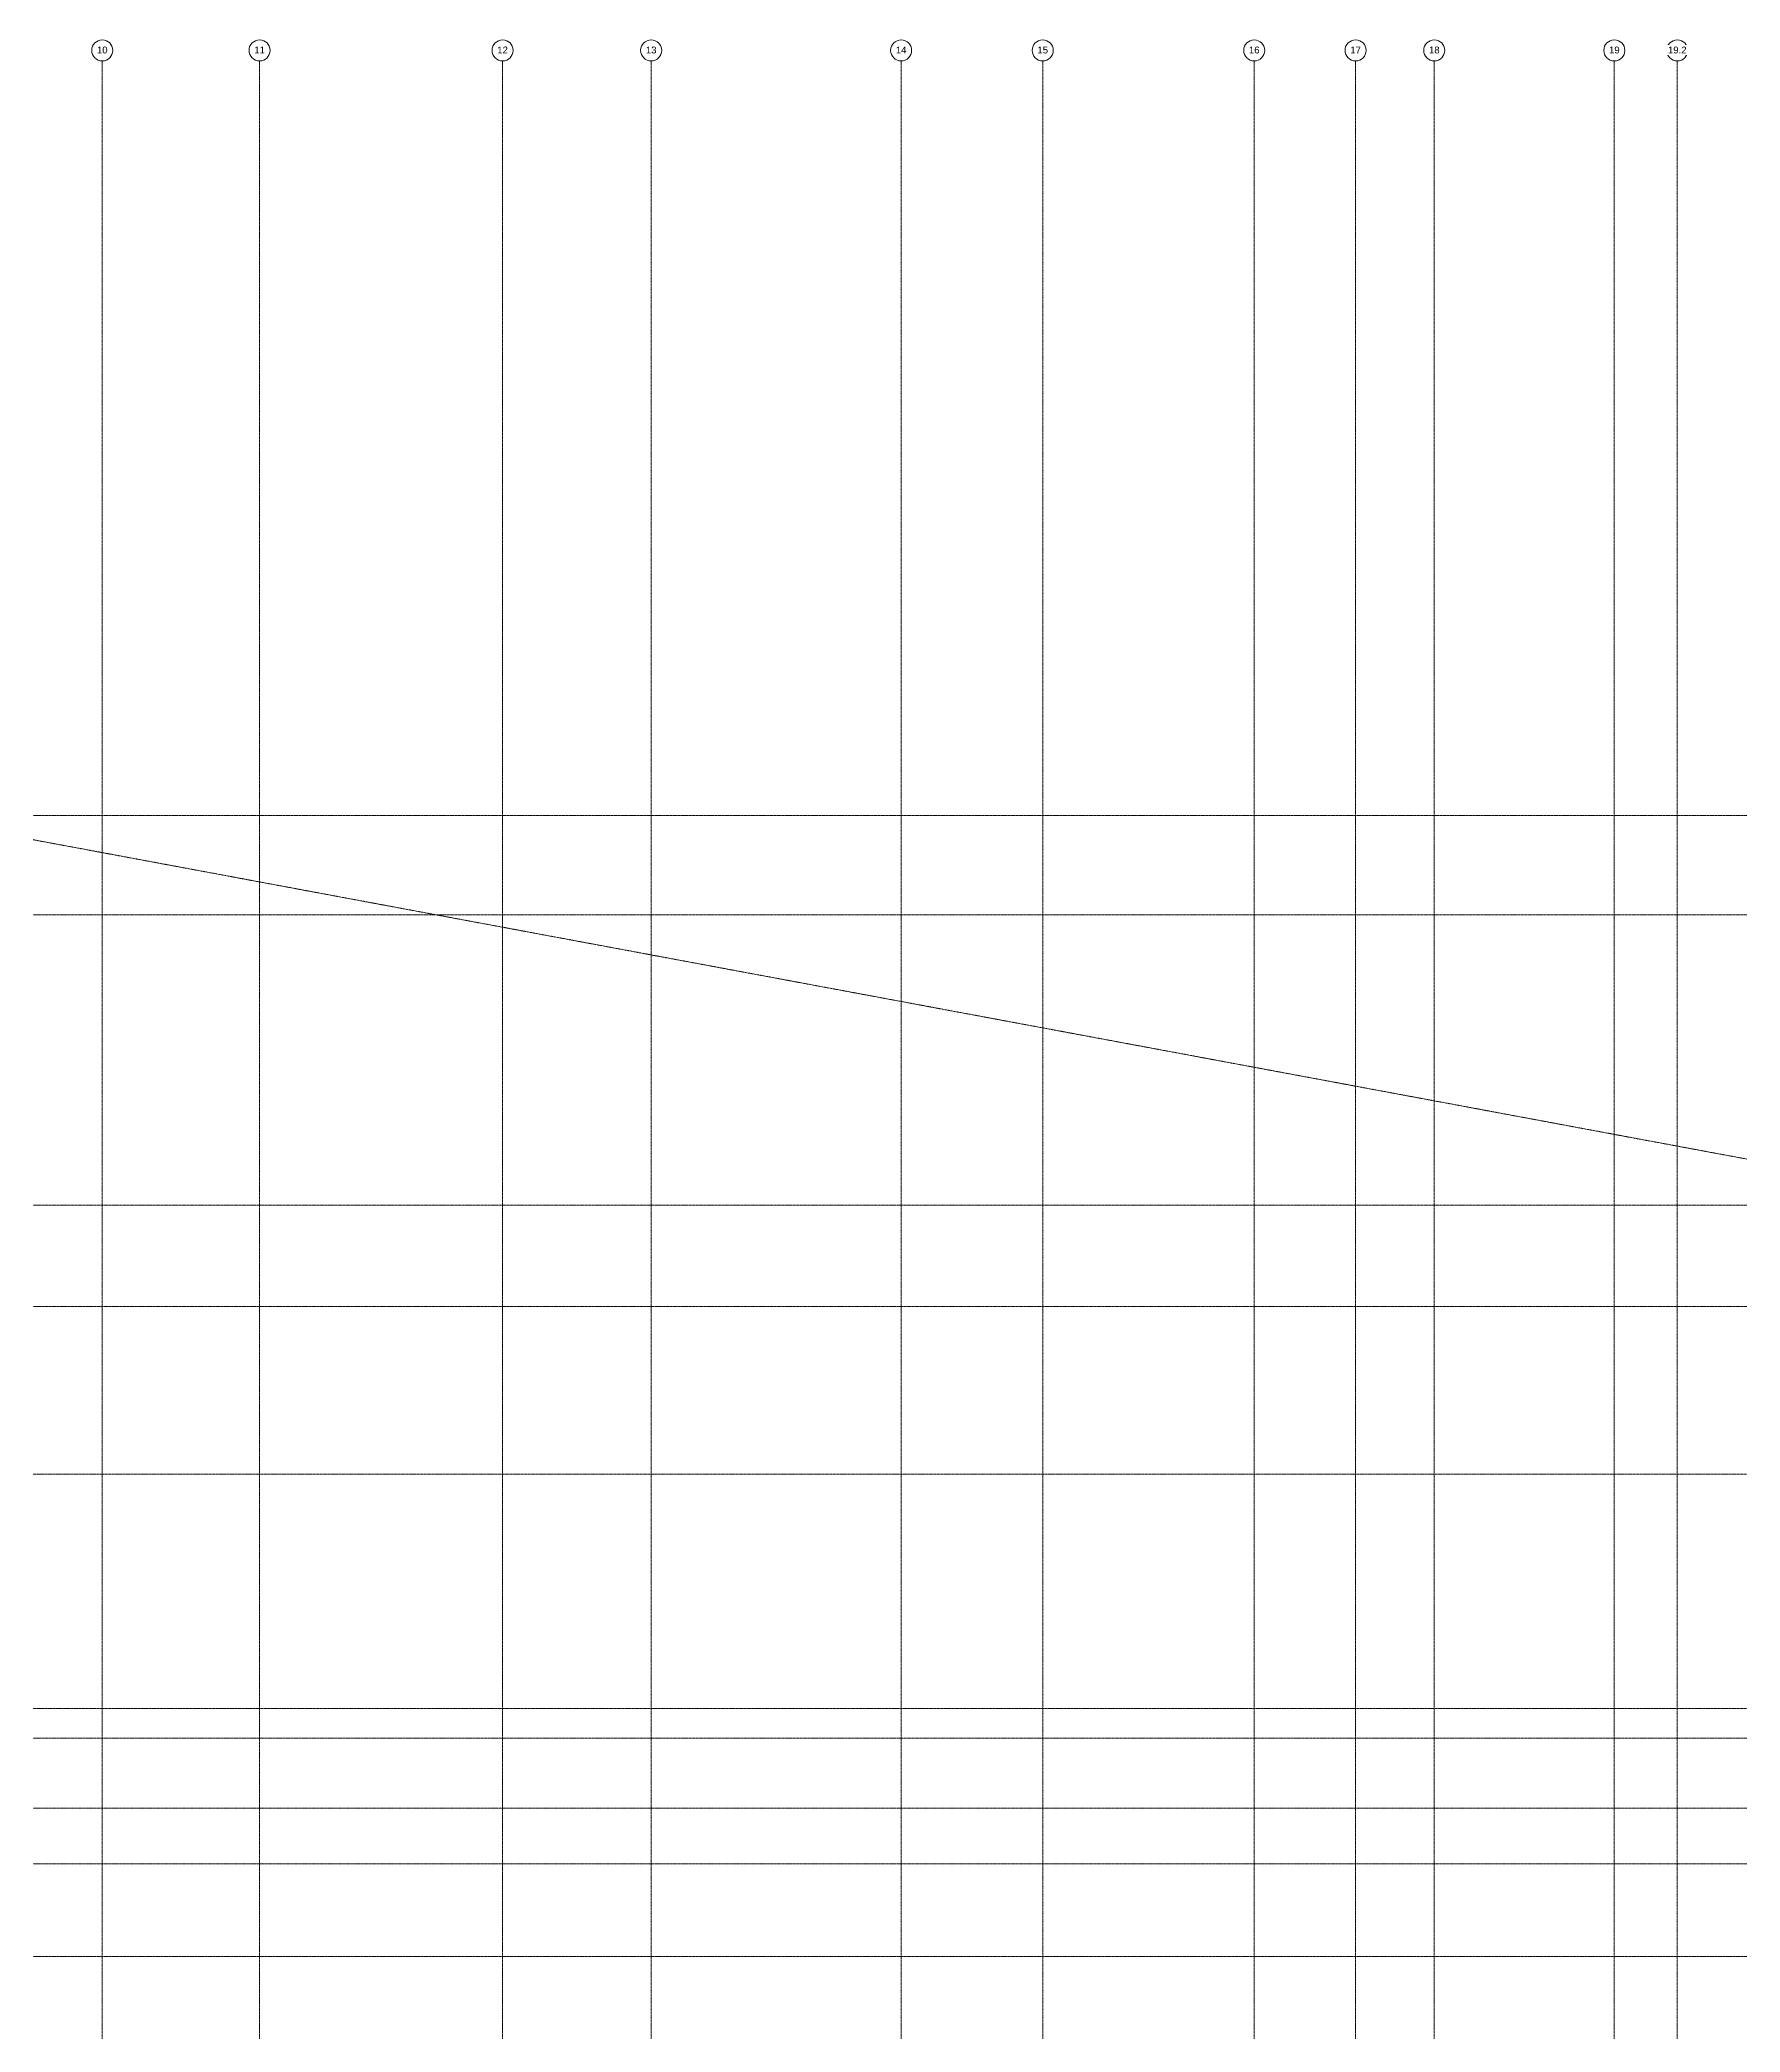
# Model space of a CAD drawing. Header units: inches. Extents: x -3679 to 241, y -496 to 1784.
# Drawn here: x -2706 to -1733, y 644 to 1784 of the extents above; entities that cross this region are included whole.
import ezdxf

# ---------------------------------------------------------------- set-up
doc = ezdxf.new("R2010")
doc.units = ezdxf.units.IN
doc.header["$MEASUREMENT"] = 0
doc.linetypes.add('Grid Line', pattern=[0.875, 0.5, -0.125, 0.125, -0.125])
doc.layers.add('S-GRID', color=8, linetype='Continuous', lineweight=9)
doc.layers.add('S-GRID-IDEN', color=8, linetype='Continuous', lineweight=13)
doc.styles.add('Arial', font='arial.ttf', dxfattribs={"height": 3.934132})

# ---------------------------------------------------------------- blocks, each defined once
blk = doc.blocks.new('Grid - 3_16_-139788-ROOF LEVEL')
at = {"layer": 'S-GRID-IDEN'}
blk.add_circle((0, 0), 0.188, dxfattribs=at)

msp = doc.modelspace()

# ---------------------------------------------------------------- linework, layer by layer
at = {"layer": 'S-GRID', "linetype": 'Grid Line'}
for p, q in [((-3580, 1488.3), (228, 778.5)), ((-3666.4, 1340), (228, 1340)), ((-3666.4, 1283), (228, 1283)), ((-3666.4, 1117), (228, 1117)), ((-3666.4, 1059), (228, 1059)), ((228, 963), (-3666.4, 963)), ((228, 829), (-3666.4, 829)), ((-3666.4, 812), (228, 812)), ((-3666.4, 772), (228, 772)), ((-3666.4, 740), (228, 740)), ((-3666.4, 687), (228, 687))]:
    msp.add_line(p, q, dxfattribs=at)

# ---------------------------------------------------------------- block references
at = {"layer": 'S-GRID-IDEN', "xscale": 31.99999999999999, "yscale": 31.99999999999999, "zscale": 31.99999999999999, "rotation": 180}
for p in [(-2670, 1777.7), (-2580, 1777.7), (-2441, 1777.7), (-2356, 1777.7), (-2213, 1777.7), (-2132, 1777.7), (-2011, 1777.7), (-1953, 1777.7), (-1908, 1777.7), (-1805, 1777.7), (-1769, 1777.7)]:
    msp.add_blockref('Grid - 3_16_-139788-ROOF LEVEL', p, dxfattribs=at)

# ---------------------------------------------------------------- next in the draw order: texts
at = {"layer": 'S-GRID-IDEN', "lineweight": 9, "char_height": 3.93, "attachment_point": 2, "line_spacing_factor": 0.938532, "style": 'Arial', "bg_fill": 3, "box_fill_scale": 1.25, "bg_fill_color": 0, "bg_fill_transparency": 0}
for s, insert, width in [('10', (-2670, 1779.9), 7.296), ('11', (-2580, 1779.9), 7.296), ('12', (-2441, 1779.9), 7.296), ('13', (-2356, 1779.9), 7.296), ('14', (-2213, 1779.9), 7.296), ('15', (-2132, 1779.9), 7.296), ('16', (-2011, 1779.9), 7.296), ('17', (-1953, 1779.9), 7.296), ('18', (-1908, 1779.9), 7.296), ('19', (-1805, 1779.9), 7.296), ('19.2', (-1769, 1779.9), 12.768)]:
    msp.add_mtext(s, dxfattribs=dict(at, insert=insert, width=width))

# ---------------------------------------------------------------- next in the draw order: linework, layer by layer
at = {"layer": 'S-GRID', "linetype": 'Grid Line'}
for p, q in [((-2670, 1771.7), (-2670, -484.3)), ((-2580, 1771.7), (-2580, -484.3)), ((-2441, 1771.7), (-2441, -484.3)), ((-2356, 1771.7), (-2356, -484.3)), ((-2213, 1771.7), (-2213, -484.3)), ((-2132, 1771.7), (-2132, -484.3)), ((-2011, 1771.7), (-2011, -484.3)), ((-1953, 1771.7), (-1953, -484.3)), ((-1908, 1771.7), (-1908, -484.3)), ((-1805, 1771.7), (-1805, -484.3)), ((-1769, 1771.7), (-1769, -484.3))]:
    msp.add_line(p, q, dxfattribs=at)

doc.saveas('drawing.dxf')
